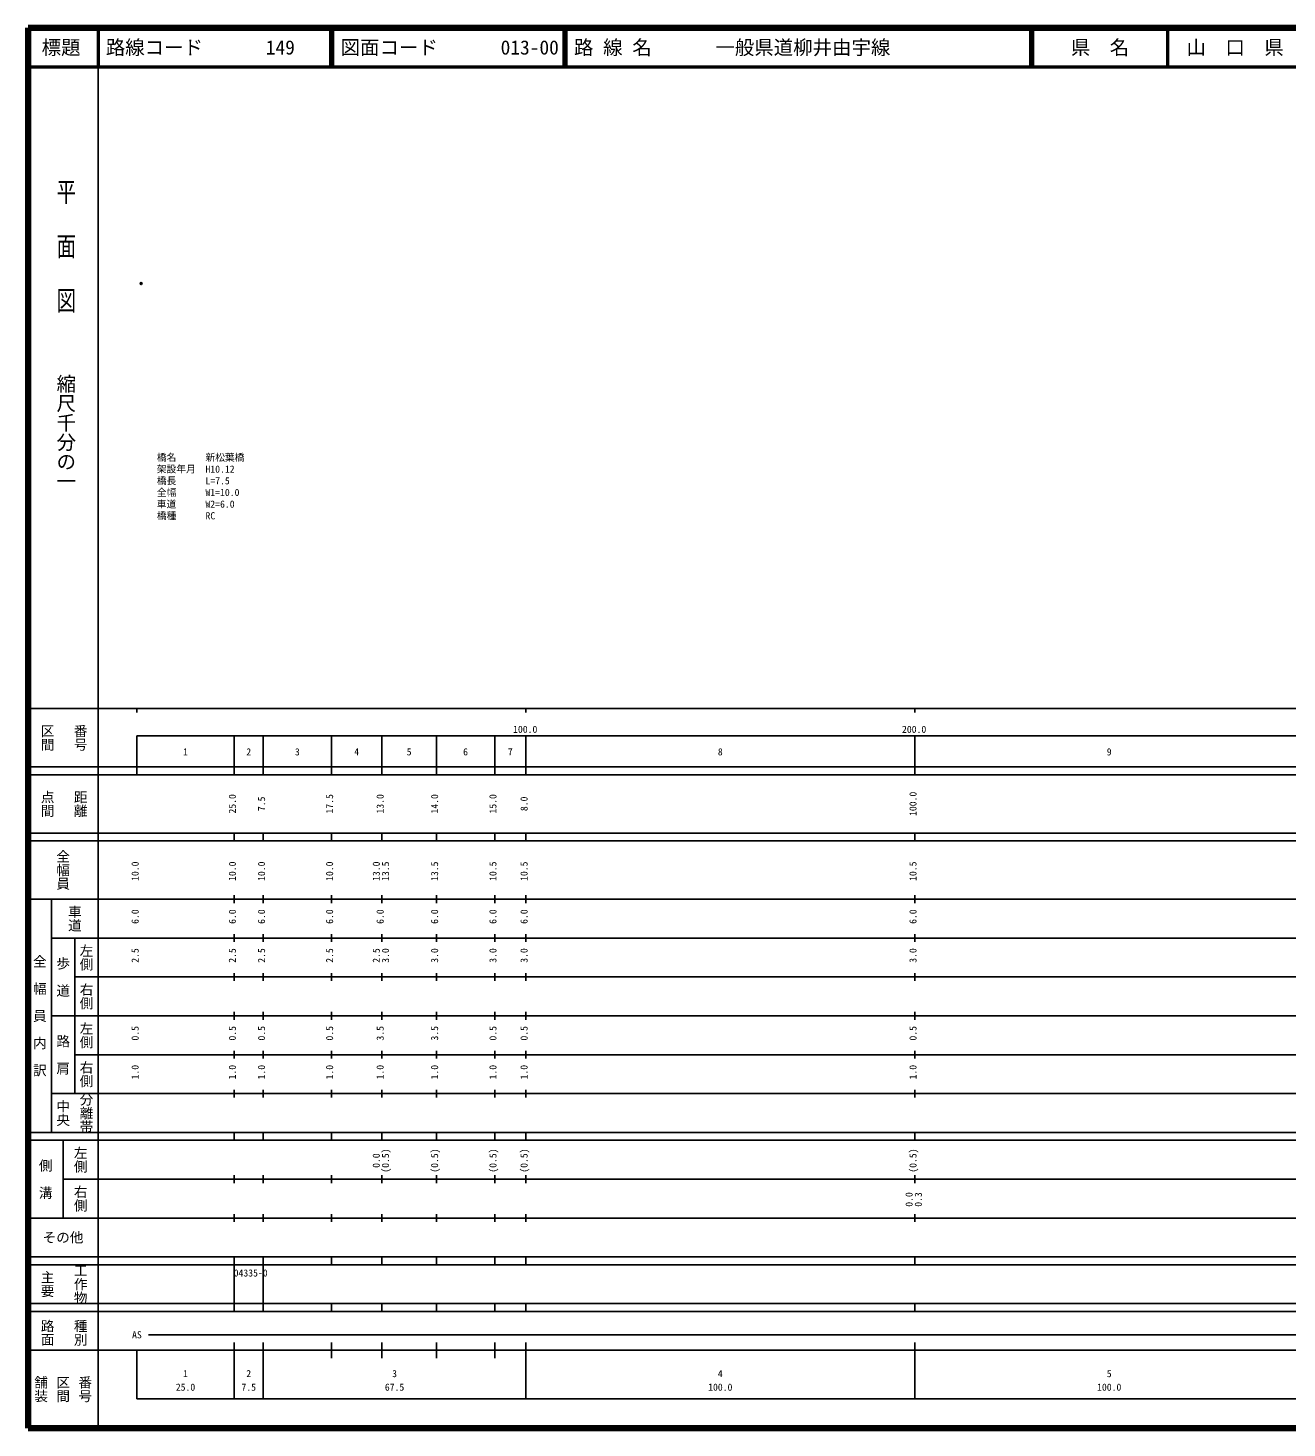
# Model space of a CAD drawing. Units: millimetres on the paper. Extents: x 40 to 680, y 20 to 380.
# Drawn here: x 40 to 363.7, y 20 to 380 of the extents above; entities that cross this region are included whole.
import ezdxf
from ezdxf.enums import TextEntityAlignment as Align

# ---------------------------------------------------------------- set-up
doc = ezdxf.new("R2010")
doc.units = ezdxf.units.MM
doc.header["$PDMODE"] = 32
doc.header["$PDSIZE"] = 0.5
for name, color, linetype in [('M-OTRS', 6, 'Continuous'), ('M-STR-HTXT', 7, 'Continuous'), ('M-TTL-TXT', 7, 'Continuous')]:
    doc.layers.add(name, color=color, linetype=linetype)
for name, color, linetype, lineweight in [('M-TTL', 2, 'Continuous', 140), ('M-TTL-BAND', 7, 'Continuous', 25), ('M-TTL-LINE', 7, 'Continuous', 50)]:
    doc.layers.add(name, color=color, linetype=linetype, lineweight=lineweight)
doc.styles.add('@ＭＳ ゴシック', font='')
doc.styles.add('ＭＳ ゴシック', font='')
doc.styles.get('@ＭＳ ゴシック').set_extended_font_data('@MS Gothic')
doc.styles.get('ＭＳ ゴシック').set_extended_font_data('MS Gothic')

msp = doc.modelspace()

# ---------------------------------------------------------------- linework, layer by layer
at = {"layer": 'M-OTRS'}
msp.add_point((69.089, 314.278), dxfattribs=at)
at = {"layer": 'M-TTL'}
for p, q in [((40, 380), (40, 20)), ((680, 380), (40, 380)), ((40, 20), (680, 20))]:
    msp.add_line(p, q, dxfattribs=at)
at = {"layer": 'M-TTL-BAND'}
for p, q in [((58, 370), (58, 20)), ((40, 205), (579, 205)), ((68, 205), (68, 204)), ((168, 205), (168, 204)), ((268, 205), (268, 204)), ((68, 198), (579, 198)), ((68, 198), (68, 188)), ((93, 188), (93, 198)), ((100.5, 188), (100.5, 198)), ((118, 188), (118, 198)), ((131, 188), (131, 198)), ((145, 188), (145, 198)), ((160, 188), (160, 198)), ((168, 188), (168, 198)), ((268, 188), (268, 198)), ((40, 190), (579, 190)), ((40, 188), (579, 188)), ((40, 173), (579, 173)), ((93, 171), (93, 173)), ((100.5, 171), (100.5, 173)), ((118, 171), (118, 173)), ((131, 171), (131, 173)), ((145, 171), (145, 173)), ((160, 171), (160, 173)), ((168, 171), (168, 173)), ((268, 171), (268, 173)), ((40, 171), (579, 171)), ((40, 156), (579, 156)), ((46, 96), (46, 156)), ((93, 155), (93, 157)), ((100.5, 155), (100.5, 157)), ((118, 155), (118, 157)), ((131, 155), (131, 157)), ((145, 155), (145, 157)), ((160, 155), (160, 157)), ((168, 155), (168, 157)), ((268, 155), (268, 157)), ((46, 146), (579, 146)), ((52, 146), (52, 106)), ((93, 145), (93, 147)), ((100.5, 145), (100.5, 147)), ((118, 145), (118, 147)), ((131, 145), (131, 147)), ((145, 145), (145, 147)), ((160, 145), (160, 147)), ((168, 145), (168, 147)), ((268, 145), (268, 147)), ((93, 135), (93, 137)), ((100.5, 135), (100.5, 137)), ((118, 135), (118, 137)), ((131, 135), (131, 137)), ((145, 135), (145, 137)), ((160, 135), (160, 137)), ((168, 135), (168, 137)), ((268, 135), (268, 137)), ((52, 136), (579, 136)), ((46, 126), (579, 126)), ((93, 125), (93, 127)), ((100.5, 125), (100.5, 127)), ((118, 125), (118, 127)), ((131, 125), (131, 127)), ((145, 125), (145, 127)), ((160, 125), (160, 127)), ((168, 125), (168, 127)), ((268, 125), (268, 127)), ((52, 116), (579, 116)), ((93, 115), (93, 117)), ((100.5, 115), (100.5, 117)), ((118, 115), (118, 117)), ((131, 115), (131, 117)), ((145, 115), (145, 117)), ((160, 115), (160, 117)), ((168, 115), (168, 117)), ((268, 115), (268, 117)), ((46, 106), (579, 106)), ((93, 105), (93, 107)), ((100.5, 105), (100.5, 107)), ((118, 105), (118, 107)), ((131, 105), (131, 107)), ((145, 105), (145, 107)), ((160, 105), (160, 107)), ((168, 105), (168, 107)), ((268, 105), (268, 107)), ((40, 96), (579, 96)), ((40, 94), (579, 94)), ((49, 94), (49, 74)), ((93, 94), (93, 96)), ((100.5, 94), (100.5, 96)), ((118, 94), (118, 96)), ((131, 94), (131, 96)), ((145, 94), (145, 96)), ((160, 94), (160, 96)), ((168, 94), (168, 96)), ((268, 94), (268, 96)), ((49, 84), (579, 84)), ((93, 83), (93, 85)), ((100.5, 83), (100.5, 85)), ((118, 83), (118, 85)), ((131, 83), (131, 85)), ((145, 83), (145, 85)), ((160, 83), (160, 85)), ((168, 83), (168, 85)), ((268, 83), (268, 85)), ((40, 74), (579, 74)), ((93, 73), (93, 75)), ((100.5, 73), (100.5, 75)), ((118, 73), (118, 75)), ((131, 73), (131, 75)), ((145, 73), (145, 75)), ((160, 73), (160, 75)), ((168, 73), (168, 75)), ((268, 73), (268, 75)), ((40, 64), (579, 64)), ((40, 62), (579, 62)), ((93, 62), (93, 64)), ((93, 52), (93, 62)), ((100.5, 62), (100.5, 64)), ((100.5, 52), (100.5, 62)), ((118, 62), (118, 64)), ((131, 62), (131, 64)), ((145, 62), (145, 64)), ((160, 62), (160, 64)), ((168, 62), (168, 64)), ((268, 62), (268, 64)), ((40, 52), (579, 52)), ((93, 50), (93, 52)), ((100.5, 50), (100.5, 52)), ((118, 50), (118, 52)), ((131, 50), (131, 52)), ((145, 50), (145, 52)), ((160, 50), (160, 52)), ((168, 50), (168, 52)), ((268, 50), (268, 52)), ((40, 50), (579, 50)), ((71, 44), (565, 44)), ((40, 40), (579, 40)), ((68, 40), (68, 27.5)), ((93, 27.5), (93, 42)), ((100.5, 27.5), (100.5, 42)), ((118, 38), (118, 42)), ((131, 38), (131, 42)), ((145, 38), (145, 42)), ((160, 38), (160, 42)), ((168, 27.5), (168, 42)), ((268, 27.5), (268, 42)), ((68, 27.5), (579, 27.5))]:
    msp.add_line(p, q, dxfattribs=at)
at = {"layer": 'M-TTL-LINE'}
for p, q in [((58, 380), (58, 370)), ((117.75, 380), (117.75, 370)), ((118.25, 380), (118.25, 370)), ((177.75, 380), (177.75, 370)), ((178.25, 380), (178.25, 370)), ((297.75, 380), (297.75, 370)), ((298.25, 380), (298.25, 370)), ((333, 380), (333, 370)), ((40, 370), (680, 370))]:
    msp.add_line(p, q, dxfattribs=at)

# ---------------------------------------------------------------- texts
at = {"layer": 'M-STR-HTXT', "style": 'ＭＳ ゴシック'}
for s, p in [('橋名\u3000\u3000\u3000新松葉橋', (73.135, 268.107)), ('架設年月\u3000H10.12', (73.135, 265.107)), ('橋長\u3000\u3000\u3000L=7.5', (73.135, 262.107)), ('全幅\u3000\u3000\u3000W1=10.0', (73.135, 259.107)), ('橋種\u3000\u3000\u3000RC', (73.135, 253.107)), ('車道\u3000\u3000\u3000W2=6.0', (73.135, 256.107))]:
    msp.add_text(s, height=1.833, dxfattribs=at).set_placement(p, align=Align.BOTTOM_LEFT)
at = {"layer": 'M-TTL-BAND', "style": '@ＭＳ ゴシック', "width": 1.4}
msp.add_text('平  面  図', height=3.666, rotation=270, dxfattribs=at).set_placement((49.777, 306.475), align=Align.MIDDLE_RIGHT)
at = {"layer": 'M-TTL-BAND', "style": '@ＭＳ ゴシック'}
msp.add_text('縮尺千分の一', height=3.666, rotation=270, dxfattribs=at).set_placement((49.777, 261.03), align=Align.MIDDLE_RIGHT)
for s, p in [('区間', (45, 197.5)), ('番号', (53.5, 197.5)), ('点間', (45, 180.5)), ('距離', (53.5, 180.5)), ('全幅員', (49, 163.5)), ('車道', (52, 151)), ('左側', (55, 141)), ('全\u3000幅\u3000員\u3000内\u3000訳', (43, 126)), ('歩\u3000道', (49, 136)), ('右側', (55, 131)), ('左側', (55, 121)), ('路\u3000肩', (49, 116)), ('右側', (55, 111)), ('分離帯', (55, 101)), ('中央', (49, 101)), ('左側', (53.5, 89)), ('側\u3000溝', (44.5, 84)), ('右側', (53.5, 79)), ('工作物', (53.5, 57)), ('主要', (45, 57)), ('路面', (45, 44.5)), ('種別', (53.5, 44.5)), ('舗装', (43.333, 30)), ('区間', (49, 30)), ('番号', (54.667, 30))]:
    msp.add_text(s, height=2.566, rotation=270, dxfattribs=at).set_placement(p, align=Align.MIDDLE_CENTER)
at = {"layer": 'M-TTL-BAND', "style": 'ＭＳ ゴシック'}
for s, p in [('100.0', (167.844, 198.195)), ('200.0', (267.844, 198.195)), ('1', (80.5, 192.405)), ('2', (96.75, 192.405)), ('3', (109.25, 192.405)), ('4', (124.5, 192.405)), ('5', (138, 192.405)), ('6', (152.5, 192.405)), ('7', (164, 192.405)), ('8', (218, 192.405)), ('9', (318, 192.405)), ('AS', (68, 42.5)), ('1', (80.5, 32.523)), ('2', (96.75, 32.523)), ('3', (134.25, 32.523)), ('4', (218, 32.523)), ('5', (318, 32.523)), ('25.0', (80.5, 29.033)), ('7.5', (96.75, 29.033)), ('67.5', (134.25, 29.033)), ('100.0', (218, 29.033)), ('100.0', (318, 29.033))]:
    msp.add_text(s, height=1.833, dxfattribs=at).set_placement(p, align=Align.BOTTOM_CENTER)
for s, p in [('25.0', (94, 180.5)), ('7.5', (101.5, 180.5)), ('17.5', (119, 180.5)), ('13.0', (132, 180.5)), ('14.0', (146, 180.5)), ('15.0', (161, 180.5)), ('8.0', (169, 180.5)), ('100.0', (269, 180.5)), ('10.0', (69, 163.174)), ('10.0', (94, 163.174)), ('10.0', (101.5, 163.174)), ('10.0', (119, 163.174)), ('13.0', (131, 163.174)), ('13.5', (133.37, 163.174)), ('13.5', (146, 163.174)), ('10.5', (161, 163.174)), ('10.5', (169, 163.174)), ('10.5', (269, 163.174)), ('6.0', (69, 151.5)), ('6.0', (94, 151.5)), ('6.0', (101.5, 151.5)), ('6.0', (119, 151.5)), ('6.0', (132, 151.5)), ('6.0', (146, 151.5)), ('6.0', (161, 151.5)), ('6.0', (169, 151.5)), ('6.0', (269, 151.5)), ('2.5', (69, 141.5)), ('2.5', (94, 141.5)), ('2.5', (101.5, 141.5)), ('2.5', (119, 141.5)), ('2.5', (131, 141.5)), ('3.0', (133.37, 141.5)), ('3.0', (146, 141.5)), ('3.0', (161, 141.5)), ('3.0', (169, 141.5)), ('3.0', (269, 141.5)), ('0.5', (69, 121.5)), ('0.5', (94, 121.5)), ('0.5', (101.5, 121.5)), ('0.5', (119, 121.5)), ('3.5', (132, 121.5)), ('3.5', (146, 121.5)), ('0.5', (161, 121.5)), ('0.5', (169, 121.5)), ('0.5', (269, 121.5)), ('1.0', (69, 111.5)), ('1.0', (94, 111.5)), ('1.0', (101.5, 111.5)), ('1.0', (119, 111.5)), ('1.0', (132, 111.5)), ('1.0', (146, 111.5)), ('1.0', (161, 111.5)), ('1.0', (169, 111.5)), ('1.0', (269, 111.5)), ('0.0', (131, 88.764)), ('(0.5)', (133.37, 88.764)), ('(0.5)', (146, 88.764)), ('(0.5)', (161, 88.764)), ('(0.5)', (169, 88.764)), ('(0.5)', (269, 88.764)), ('0.0', (268, 78.764)), ('0.3', (270.37, 78.764))]:
    msp.add_text(s, height=1.833, rotation=90, dxfattribs=at).set_placement(p, align=Align.BOTTOM_CENTER)
msp.add_text('その他', height=2.566, dxfattribs=at).set_placement((49, 69), align=Align.MIDDLE_CENTER)
msp.add_text('04335-0', height=1.833, dxfattribs=at).set_placement((92.881, 58.405), align=Align.BOTTOM_LEFT)
at = {"layer": 'M-TTL-TXT', "style": 'ＭＳ ゴシック'}
for s, p in [('標題', (48.5, 375)), ('県\u3000名', (315.625, 375)), ('山\u3000口\u3000県', (350.375, 375))]:
    msp.add_text(s, height=3.666, dxfattribs=at).set_placement(p, align=Align.MIDDLE_CENTER)
for s, p in [('路線コード', (60, 375)), ('149', (101.142, 375)), ('149', (101.142, 375)), ('149', (101.142, 375)), ('図面コード', (120.38, 375)), ('013-00', (161.521, 375)), ('路 線 名', (180.38, 375)), ('一般県道柳井由宇線', (216.734, 375))]:
    msp.add_text(s, height=3.666, dxfattribs=at).set_placement(p, align=Align.MIDDLE_LEFT)

doc.saveas('drawing.dxf')
